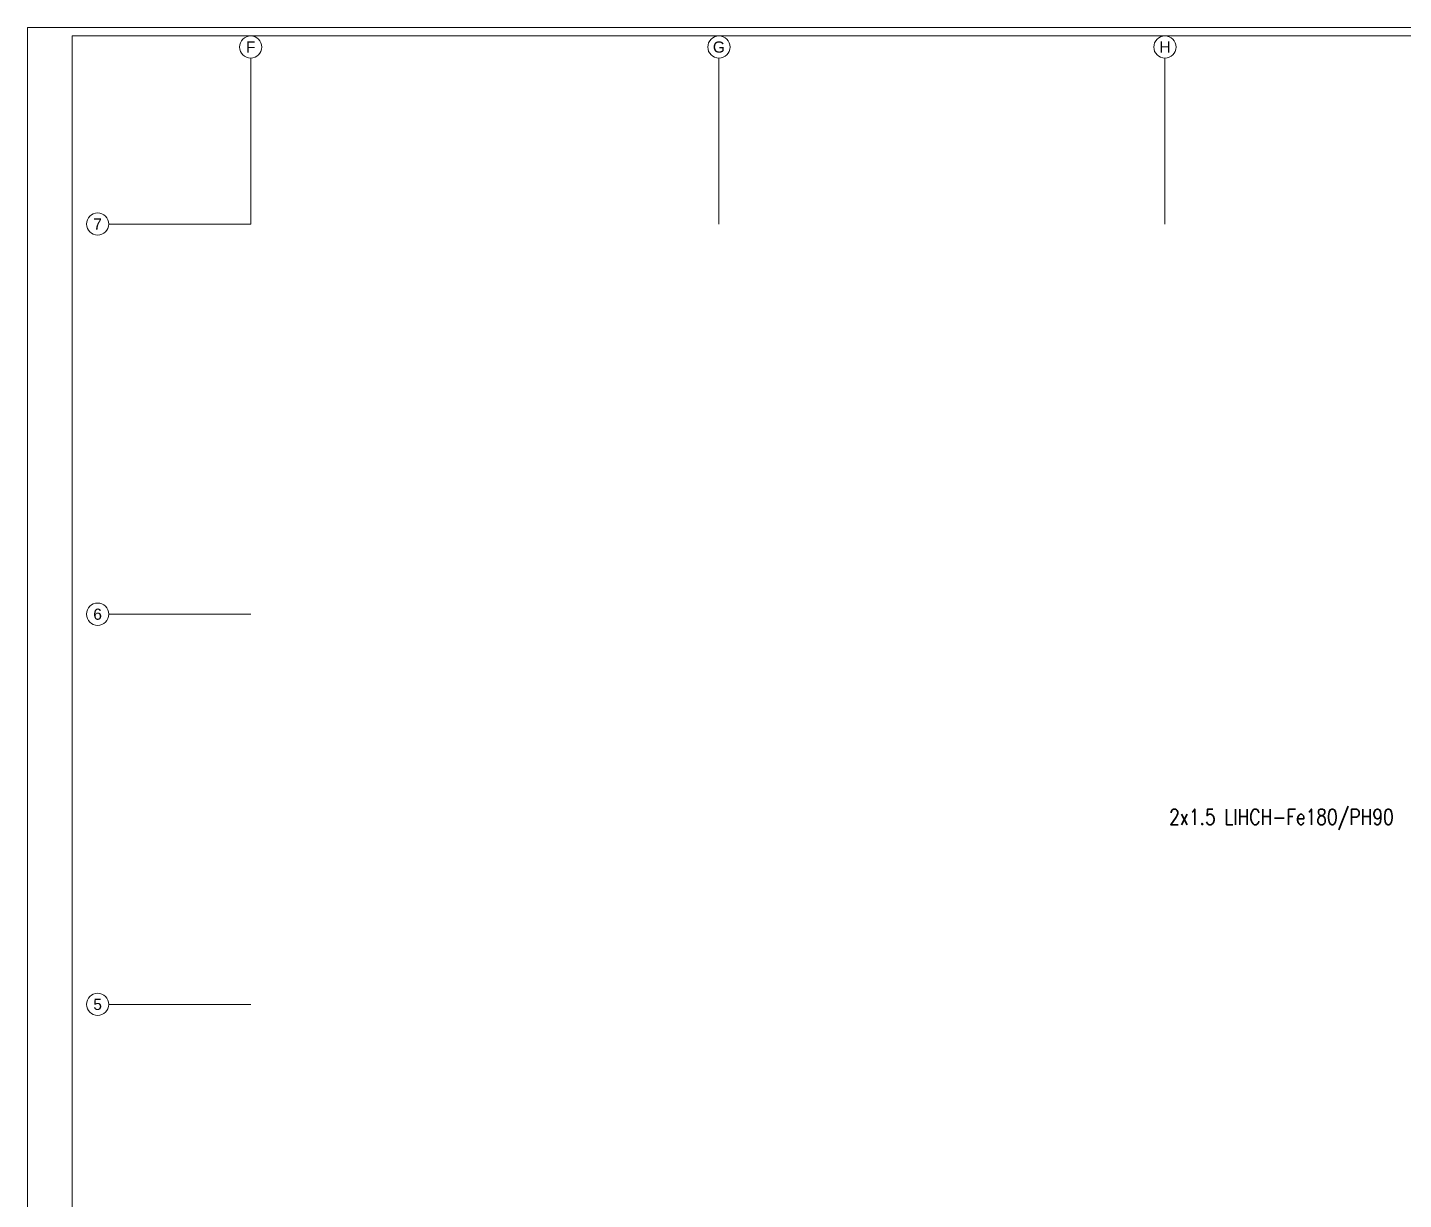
# Model space of a CAD drawing. Extents: x -3709 to 34962, y 0 to 8245.
# Drawn here: x 0 to 2469, y 2103 to 4205 of the extents above; entities that cross this region are included whole.
import ezdxf
from ezdxf.enums import TextEntityAlignment as Align

# ---------------------------------------------------------------- set-up
doc = ezdxf.new("R2010")
doc.units = 0
doc.layers.get('0').update_dxf_attribs({"color": 9, "lineweight": 9})
for name, color, linetype, lineweight in [('24', 9, 'Continuous', 9), ('40A', 9, 'Continuous', 9), ('E-YAZI', 7, 'Continuous', 30)]:
    doc.layers.add(name, color=color, linetype=linetype, lineweight=lineweight)
doc.styles.add('Arial', font='arial.ttf', dxfattribs={"height": 2.5})
doc.styles.add('E-YAZI', font='txttw.shx')

# ---------------------------------------------------------------- blocks, each defined once
blk = doc.blocks.new('0_aks')
at = {"linetype": 'Continuous'}
blk.add_circle((0, 0), 2, dxfattribs=at)
at = {"style": 'Arial'}
blk.add_attdef('AKS', text='', height=2, dxfattribs=at).set_placement((0, 0), align=Align.MIDDLE_CENTER)
blk = doc.blocks.new('p-aks_vw')
at = {"layer": '24', "ltscale": 2}
for points in [[(0, 3837.5), (0, 3540)], [(840, 3837.5), (840, 3540)], [(1640, 3837.5), (1640, 3540)], [(-255, 3540), (0, 3540)], [(-255, 2840), (0, 2840)], [(-255, 2140), (0, 2140)]]:
    blk.add_lwpolyline(points, dxfattribs=at)
at = {"layer": '24', "xscale": 10, "yscale": 10, "zscale": 10}
for p, values in [((-0.3, 3857.5), {'AKS': 'F'}), ((840, 3857.5), {'AKS': 'G'}), ((1640.4, 3857.5), {'AKS': 'H'}), ((-275, 3540), {'AKS': '7'}), ((-275, 2840), {'AKS': '6'}), ((-275, 2140), {'AKS': '5'})]:
    blk.add_blockref('0_aks', p, dxfattribs=at).add_auto_attribs(values)

msp = doc.modelspace()

# ---------------------------------------------------------------- linework, layer by layer
at = {"layer": '40A'}
for points in [[(6995, 0), (0, 0), (0, 4205), (6995, 4205)], [(6995, 0), (0, 0), (0, 4205), (6995, 4205)], [(80, 4190), (6455.1, 4190), (6455.1, 15), (80, 15)], [(80, 4190), (6455.1, 4190), (6455.1, 15), (80, 15)]]:
    msp.add_lwpolyline(points, close=True, dxfattribs=at)

# ---------------------------------------------------------------- block references
at = {"layer": '24'}
msp.add_blockref('p-aks_vw', (400.8, 312.5), dxfattribs=at)

# ---------------------------------------------------------------- texts
at = {"layer": 'E-YAZI', "color": 3, "style": 'E-YAZI', "width": 0.8}
msp.add_text('2x1.5 LIHCH-Fe180/PH90', height=28, dxfattribs=at).set_placement((2048.7, 2774.8))

doc.saveas('drawing.dxf')
